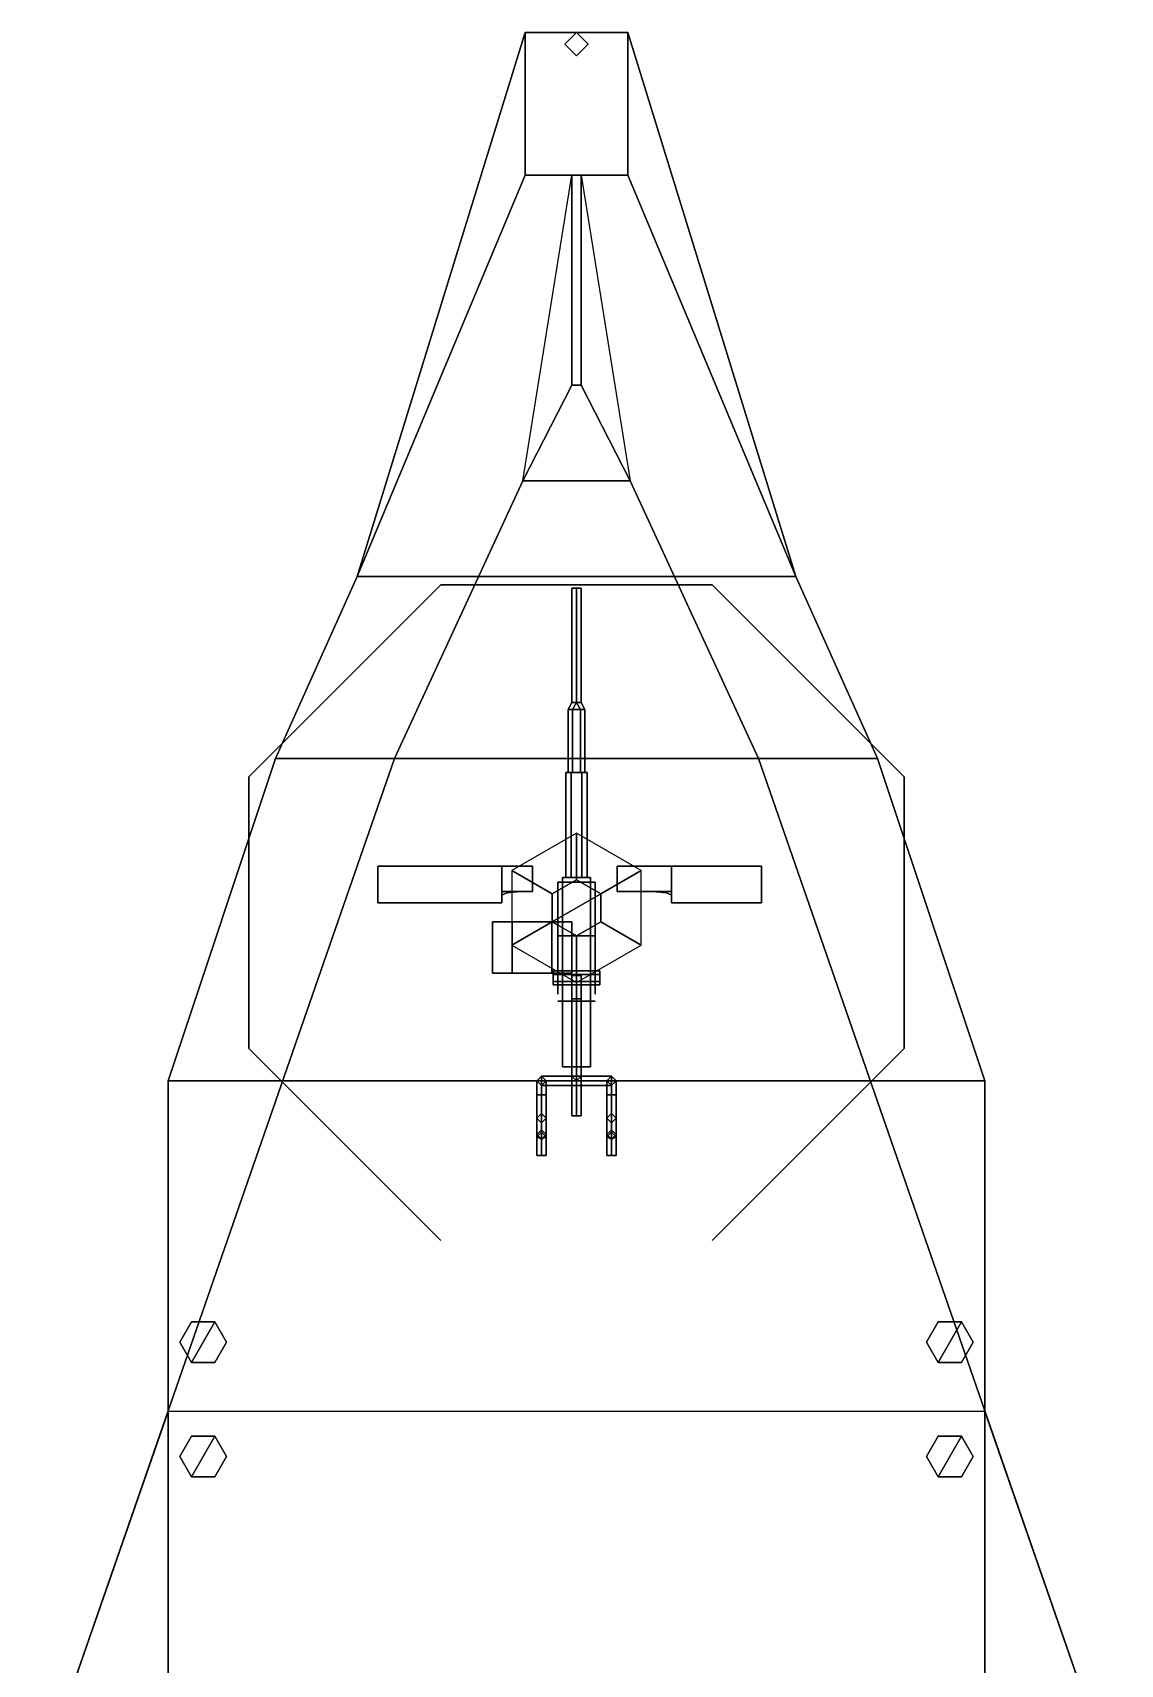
# Model space of a CAD drawing. Header units: millimetres. Extents: x -3.6 to 3.6, y -24.4 to 42.3.
# Drawn here: x -2.33 to 2.33, y 17.39 to 24.38 of the extents above; entities that cross this region are included whole.
import ezdxf

# ---------------------------------------------------------------- set-up
doc = ezdxf.new("R2010")
doc.units = ezdxf.units.MM
for name, color, linetype in [('gun', 1, 'Continuous'), ('railings', 6, 'Continuous'), ('sleeve', 5, 'Continuous'), ('turret', 2, 'Continuous')]:
    doc.layers.add(name, color=color, linetype=linetype)

msp = doc.modelspace()

# ---------------------------------------------------------------- linework, layer by layer
for points in [[(-0.22, 24.38, 4.03), (-0.94, 22.05, 4.03), (0.94, 22.05, 4.03), (0.22, 24.38, 4.03)], [(-0.22, 23.77, 1.68), (-0.94, 22.05, 1.68), (-0.94, 22.05, 4.03), (-0.22, 24.38, 4.03)], [(0.22, 23.77, 1.68), (-0.22, 23.77, 1.68), (-0.22, 24.38, 4.03), (0.22, 24.38, 4.03)], [(0, 24.38, 4.03), (-0.05, 24.33, 4.03), (-0.05, 24.33, 5.96), (0, 24.38, 5.96)], [(0, 24.38, 5.96), (-0.05, 24.33, 5.96), (0, 24.28, 5.96), (0.05, 24.33, 5.96)], [(-0.05, 24.33, 4.03), (0, 24.28, 4.03), (0, 24.28, 5.96), (-0.05, 24.33, 5.96)], [(0.05, 24.33, 4.03), (0, 24.38, 4.03), (0, 24.38, 5.96), (0.05, 24.33, 5.96)], [(0, 24.28, 4.03), (0.05, 24.33, 4.03), (0.05, 24.33, 5.96), (0, 24.28, 5.96)], [(0.22, 24.38, 4.03), (0.94, 22.05, 4.03), (0.94, 22.05, 1.68), (0.22, 23.77, 1.68)], [(0.94, 22.05, 1.68), (-0.94, 22.05, 1.68), (-0.22, 23.77, 1.68), (0.22, 23.77, 1.68)], [(-0.02, 22.87, -1.68), (-0.23, 22.46, -1.9), (-0.23, 22.46, 1.68), (-0.02, 23.77, 1.68)], [(0.02, 22.87, -1.68), (-0.02, 22.87, -1.68), (-0.02, 23.77, 1.68), (0.02, 23.77, 1.68)], [(0.02, 23.77, 1.68), (0.23, 22.46, 1.68), (0.23, 22.46, -1.9), (0.02, 22.87, -1.68)], [(0.23, 22.46, -1.9), (-0.23, 22.46, -1.9), (-0.02, 22.87, -1.68), (0.02, 22.87, -1.68)], [(0.78, 21.27, -1.9), (-0.78, 21.27, -1.9), (-0.23, 22.46, -1.9), (0.23, 22.46, -1.9)], [(-0.23, 22.46, -1.9), (-0.78, 21.27, -1.9), (-0.78, 21.27, 1.68), (-0.23, 22.46, 1.68)], [(0.23, 22.46, 1.68), (0.78, 21.27, 1.68), (0.78, 21.27, -1.9), (0.23, 22.46, -1.9)], [(1.29, 21.27, 1.68), (-1.29, 21.27, 1.68), (-0.94, 22.05, 1.68), (0.94, 22.05, 1.68)], [(-0.94, 22.05, 4.03), (-1.29, 21.27, 4.03), (1.29, 21.27, 4.03), (0.94, 22.05, 4.03)], [(-0.94, 22.05, 1.68), (-1.29, 21.27, 1.68), (-1.29, 21.27, 4.03), (-0.94, 22.05, 4.03)], [(0.94, 22.05, 4.03), (1.29, 21.27, 4.03), (1.29, 21.27, 1.68), (0.94, 22.05, 1.68)], [(-0.5817, 22.0143, 4.03), (-1.4043, 21.1917, 4.03), (-1.4043, 21.1917, 4.98), (-0.5817, 22.0143, 4.98)], [(-1.4043, 21.1917, 4.03), (-0.5817, 22.0143, 4.03), (-0.5817, 22.0143, 4.98), (-1.4043, 21.1917, 4.98)], [(0.5817, 22.0143, 4.03), (-0.5817, 22.0143, 4.03), (-0.5817, 22.0143, 4.98), (0.5817, 22.0143, 4.98)], [(-0.5817, 22.0143, 4.03), (0.5817, 22.0143, 4.03), (0.5817, 22.0143, 4.98), (-0.5817, 22.0143, 4.98)], [(1.4043, 21.1917, 4.03), (0.5817, 22.0143, 4.03), (0.5817, 22.0143, 4.98), (1.4043, 21.1917, 4.98)], [(0.5817, 22.0143, 4.03), (1.4043, 21.1917, 4.03), (1.4043, 21.1917, 4.98), (0.5817, 22.0143, 4.98)], [(2.33, 16.8, -1.9), (-2.33, 16.8, -1.9), (-0.78, 21.27, -1.9), (0.78, 21.27, -1.9)], [(-0.78, 21.27, -1.9), (-2.33, 16.8, -1.9), (-2.33, 16.8, 1.68), (-0.78, 21.27, 1.68)], [(1.75, 19.89, 1.68), (-1.75, 19.89, 1.68), (-1.29, 21.27, 1.68), (1.29, 21.27, 1.68)], [(-1.29, 21.27, 4.03), (-1.75, 19.89, 4.03), (1.75, 19.89, 4.03), (1.29, 21.27, 4.03)], [(-1.29, 21.27, 1.68), (-1.75, 19.89, 1.68), (-1.75, 19.89, 4.03), (-1.29, 21.27, 4.03)], [(0.78, 21.27, 1.68), (2.33, 16.8, 1.68), (2.33, 16.8, -1.9), (0.78, 21.27, -1.9)], [(1.29, 21.27, 4.03), (1.75, 19.89, 4.03), (1.75, 19.89, 1.68), (1.29, 21.27, 1.68)], [(-1.4043, 21.1917, 4.03), (-1.4043, 20.0283, 4.03), (-1.4043, 20.0283, 4.98), (-1.4043, 21.1917, 4.98)], [(-1.4043, 20.0283, 4.03), (-1.4043, 21.1917, 4.03), (-1.4043, 21.1917, 4.98), (-1.4043, 20.0283, 4.98)], [(1.4043, 20.0283, 4.03), (1.4043, 21.1917, 4.03), (1.4043, 21.1917, 4.98), (1.4043, 20.0283, 4.98)], [(1.4043, 21.1917, 4.03), (1.4043, 20.0283, 4.03), (1.4043, 20.0283, 4.98), (1.4043, 21.1917, 4.98)], [(-0.1039, 20.69, 5.27), (0, 20.75, 5.27), (0, 20.95, 4.03), (-0.2771, 20.79, 4.03)], [(0, 20.75, 5.27), (0.1039, 20.69, 5.27), (0.2771, 20.79, 4.03), (0, 20.95, 4.03)], [(-0.1039, 20.57, 5.27), (-0.1039, 20.69, 5.27), (-0.2771, 20.79, 4.03), (-0.2771, 20.47, 4.03)], [(0.1039, 20.69, 5.27), (0.1039, 20.57, 5.27), (0.2771, 20.47, 4.03), (0.2771, 20.79, 4.03)], [(0, 20.51, 5.27), (-0.1039, 20.57, 5.27), (-0.2771, 20.47, 4.03), (0, 20.31, 4.03)], [(0.1039, 20.57, 5.27), (0, 20.51, 5.27), (0, 20.31, 4.03), (0.2771, 20.47, 4.03)], [(-1.4043, 20.0283, 4.03), (-0.5817, 19.2057, 4.03), (-0.5817, 19.2057, 4.98), (-1.4043, 20.0283, 4.98)], [(-0.5817, 19.2057, 4.03), (-1.4043, 20.0283, 4.03), (-1.4043, 20.0283, 4.98), (-0.5817, 19.2057, 4.98)], [(0.5817, 19.2057, 4.03), (1.4043, 20.0283, 4.03), (1.4043, 20.0283, 4.98), (0.5817, 19.2057, 4.98)], [(1.4043, 20.0283, 4.03), (0.5817, 19.2057, 4.03), (0.5817, 19.2057, 4.98), (1.4043, 20.0283, 4.98)], [(-1.75, 19.89, 4.03), (-1.75, 16.8, 4.03), (1.75, 16.8, 4.03), (1.75, 19.89, 4.03)], [(-1.75, 19.89, 1.68), (-1.75, 16.8, 1.68), (-1.75, 16.8, 4.03), (-1.75, 19.89, 4.03)], [(1.75, 19.89, 4.03), (1.75, 16.8, 4.03), (1.75, 16.8, 1.68), (1.75, 19.89, 1.68)], [(-1.65, 18.8566, 4.03), (-1.7, 18.77, 4.03), (-1.7, 18.77, 4.46), (-1.65, 18.8566, 4.46)], [(-1.65, 18.8566, 4.46), (-1.7, 18.77, 4.46), (-1.65, 18.6834, 4.46), (-1.55, 18.8566, 4.46)], [(-1.55, 18.8566, 4.03), (-1.65, 18.8566, 4.03), (-1.65, 18.8566, 4.46), (-1.55, 18.8566, 4.46)], [(-1.55, 18.8566, 4.46), (-1.65, 18.6834, 4.46), (-1.55, 18.6834, 4.46), (-1.5, 18.77, 4.46)], [(-1.5, 18.77, 4.03), (-1.55, 18.8566, 4.03), (-1.55, 18.8566, 4.46), (-1.5, 18.77, 4.46)], [(1.55, 18.8566, 4.46), (1.5, 18.77, 4.46), (1.55, 18.6834, 4.46), (1.65, 18.8566, 4.46)], [(1.55, 18.8566, 4.03), (1.5, 18.77, 4.03), (1.5, 18.77, 4.46), (1.55, 18.8566, 4.46)], [(1.65, 18.8566, 4.46), (1.55, 18.6834, 4.46), (1.65, 18.6834, 4.46), (1.7, 18.77, 4.46)], [(1.65, 18.8566, 4.03), (1.55, 18.8566, 4.03), (1.55, 18.8566, 4.46), (1.65, 18.8566, 4.46)], [(1.7, 18.77, 4.03), (1.65, 18.8566, 4.03), (1.65, 18.8566, 4.46), (1.7, 18.77, 4.46)], [(-1.7, 18.77, 4.03), (-1.65, 18.6834, 4.03), (-1.65, 18.6834, 4.46), (-1.7, 18.77, 4.46)], [(-1.55, 18.6834, 4.03), (-1.5, 18.77, 4.03), (-1.5, 18.77, 4.46), (-1.55, 18.6834, 4.46)], [(1.5, 18.77, 4.03), (1.55, 18.6834, 4.03), (1.55, 18.6834, 4.46), (1.5, 18.77, 4.46)], [(1.65, 18.6834, 4.03), (1.7, 18.77, 4.03), (1.7, 18.77, 4.46), (1.65, 18.6834, 4.46)], [(-1.65, 18.6834, 4.03), (-1.55, 18.6834, 4.03), (-1.55, 18.6834, 4.46), (-1.65, 18.6834, 4.46)], [(1.55, 18.6834, 4.03), (1.65, 18.6834, 4.03), (1.65, 18.6834, 4.46), (1.55, 18.6834, 4.46)], [(-1.75, 18.4726, 1.68), (-2.33, 16.8, 1.68), (2.33, 16.8, 1.68), (1.75, 18.4726, 1.68)], [(-1.65, 18.3666, 4.46), (-1.7, 18.28, 4.46), (-1.65, 18.1934, 4.46), (-1.55, 18.3666, 4.46)], [(-1.65, 18.3666, 4.03), (-1.7, 18.28, 4.03), (-1.7, 18.28, 4.46), (-1.65, 18.3666, 4.46)], [(-1.55, 18.3666, 4.46), (-1.65, 18.1934, 4.46), (-1.55, 18.1934, 4.46), (-1.5, 18.28, 4.46)], [(-1.55, 18.3666, 4.03), (-1.65, 18.3666, 4.03), (-1.65, 18.3666, 4.46), (-1.55, 18.3666, 4.46)], [(-1.5, 18.28, 4.03), (-1.55, 18.3666, 4.03), (-1.55, 18.3666, 4.46), (-1.5, 18.28, 4.46)], [(1.55, 18.3666, 4.03), (1.5, 18.28, 4.03), (1.5, 18.28, 4.46), (1.55, 18.3666, 4.46)], [(1.55, 18.3666, 4.46), (1.5, 18.28, 4.46), (1.55, 18.1934, 4.46), (1.65, 18.3666, 4.46)], [(1.65, 18.3666, 4.03), (1.55, 18.3666, 4.03), (1.55, 18.3666, 4.46), (1.65, 18.3666, 4.46)], [(1.65, 18.3666, 4.46), (1.55, 18.1934, 4.46), (1.65, 18.1934, 4.46), (1.7, 18.28, 4.46)], [(1.7, 18.28, 4.03), (1.65, 18.3666, 4.03), (1.65, 18.3666, 4.46), (1.7, 18.28, 4.46)], [(-1.7, 18.28, 4.03), (-1.65, 18.1934, 4.03), (-1.65, 18.1934, 4.46), (-1.7, 18.28, 4.46)], [(-1.55, 18.1934, 4.03), (-1.5, 18.28, 4.03), (-1.5, 18.28, 4.46), (-1.55, 18.1934, 4.46)], [(1.5, 18.28, 4.03), (1.55, 18.1934, 4.03), (1.55, 18.1934, 4.46), (1.5, 18.28, 4.46)], [(1.65, 18.1934, 4.03), (1.7, 18.28, 4.03), (1.7, 18.28, 4.46), (1.65, 18.1934, 4.46)], [(-1.65, 18.1934, 4.03), (-1.55, 18.1934, 4.03), (-1.55, 18.1934, 4.46), (-1.65, 18.1934, 4.46)], [(1.55, 18.1934, 4.03), (1.65, 18.1934, 4.03), (1.65, 18.1934, 4.46), (1.55, 18.1934, 4.46)]]:
    msp.add_3dface(points)
at = {"layer": 'gun'}
for points in [[(0.02, 22, 5.5), (0, 22, 5.48), (-0.02, 22, 5.5), (0, 22, 5.52)], [(-0.02, 22, 5.5), (0, 22, 5.48), (0, 21.51, 5.48), (-0.02, 21.51, 5.5)], [(0, 22, 5.52), (-0.02, 22, 5.5), (-0.02, 21.51, 5.5), (0, 21.51, 5.52)], [(0, 22, 5.48), (0.02, 22, 5.5), (0.02, 21.51, 5.5), (0, 21.51, 5.48)], [(0.02, 22, 5.5), (0, 22, 5.52), (0, 21.51, 5.52), (0.02, 21.51, 5.5)]]:
    msp.add_3dface(points, dxfattribs=at)
at = {"layer": 'railings'}
for points in [[(-1.75, 19.85, 5.03), (-1.75, 19.85, 5.08), (-1.75, 16.8, 5.08), (-1.75, 16.8, 5.03)], [(-1.75, 16.8, 5.03), (-1.75, 16.8, 5.08), (-1.75, 19.85, 5.08), (-1.75, 19.85, 5.03)], [(-1.75, 19.85, 4.03), (-1.75, 19.8, 4.03), (-1.75, 19.8, 5.03), (-1.75, 19.85, 5.03)], [(-1.75, 19.85, 5.03), (-1.75, 19.8, 5.03), (-1.75, 19.8, 4.03), (-1.75, 19.85, 4.03)], [(1.75, 19.85, 5.03), (1.75, 19.8, 5.03), (1.75, 19.8, 4.03), (1.75, 19.85, 4.03)], [(1.75, 19.85, 4.03), (1.75, 19.8, 4.03), (1.75, 19.8, 5.03), (1.75, 19.85, 5.03)], [(1.75, 19.85, 5.03), (1.75, 19.85, 5.08), (1.75, 16.8, 5.08), (1.75, 16.8, 5.03)], [(1.75, 16.8, 5.03), (1.75, 16.8, 5.08), (1.75, 19.85, 5.08), (1.75, 19.85, 5.03)], [(-1.75, 18.85, 5.03), (-1.75, 18.8, 5.03), (-1.75, 18.8, 4.03), (-1.75, 18.85, 4.03)], [(-1.75, 18.85, 4.03), (-1.75, 18.8, 4.03), (-1.75, 18.8, 5.03), (-1.75, 18.85, 5.03)], [(1.75, 18.85, 4.03), (1.75, 18.8, 4.03), (1.75, 18.8, 5.03), (1.75, 18.85, 5.03)], [(1.75, 18.85, 5.03), (1.75, 18.8, 5.03), (1.75, 18.8, 4.03), (1.75, 18.85, 4.03)], [(-1.75, 17.85, 4.03), (-1.75, 17.8, 4.03), (-1.75, 17.8, 5.03), (-1.75, 17.85, 5.03)], [(-1.75, 17.85, 5.03), (-1.75, 17.8, 5.03), (-1.75, 17.8, 4.03), (-1.75, 17.85, 4.03)], [(1.75, 17.85, 5.03), (1.75, 17.8, 5.03), (1.75, 17.8, 4.03), (1.75, 17.85, 4.03)], [(1.75, 17.85, 4.03), (1.75, 17.8, 4.03), (1.75, 17.8, 5.03), (1.75, 17.85, 5.03)]]:
    msp.add_3dface(points, dxfattribs=at)
at = {"layer": 'sleeve'}
for points in [[(-0.02, 21.51, 5.5), (0, 21.51, 5.48), (-0.0175, 21.48, 5.4697), (-0.035, 21.48, 5.5)], [(0, 21.51, 5.52), (-0.02, 21.51, 5.5), (-0.035, 21.48, 5.5), (-0.0175, 21.48, 5.5303)], [(-0.035, 21.48, 5.5), (-0.0175, 21.48, 5.4697), (-0.0175, 21.21, 5.4697), (-0.035, 21.21, 5.5)], [(-0.0175, 21.48, 5.5303), (-0.035, 21.48, 5.5), (-0.035, 21.21, 5.5), (-0.0175, 21.21, 5.5303)], [(0, 21.51, 5.48), (0, 21.51, 5.48), (0.0175, 21.48, 5.4697), (-0.0175, 21.48, 5.4697)], [(0, 21.51, 5.52), (0, 21.51, 5.52), (-0.0175, 21.48, 5.5303), (0.0175, 21.48, 5.5303)], [(-0.0175, 21.48, 5.4697), (0.0175, 21.48, 5.4697), (0.0175, 21.21, 5.4697), (-0.0175, 21.21, 5.4697)], [(0.0175, 21.48, 5.5303), (-0.0175, 21.48, 5.5303), (-0.0175, 21.21, 5.5303), (0.0175, 21.21, 5.5303)], [(0, 21.51, 5.48), (0.02, 21.51, 5.5), (0.035, 21.48, 5.5), (0.0175, 21.48, 5.4697)], [(0.02, 21.51, 5.5), (0, 21.51, 5.52), (0.0175, 21.48, 5.5303), (0.035, 21.48, 5.5)], [(0.0175, 21.48, 5.4697), (0.035, 21.48, 5.5), (0.035, 21.21, 5.5), (0.0175, 21.21, 5.4697)], [(0.035, 21.48, 5.5), (0.0175, 21.48, 5.5303), (0.0175, 21.21, 5.5303), (0.035, 21.21, 5.5)], [(0.0225, 21.21, 5.461), (-0.0225, 21.21, 5.461), (-0.045, 21.21, 5.5), (0.045, 21.21, 5.5)], [(0.045, 21.21, 5.5), (-0.045, 21.21, 5.5), (-0.0225, 21.21, 5.539), (0.0225, 21.21, 5.539)], [(-0.045, 21.21, 5.5), (-0.0225, 21.21, 5.461), (-0.0225, 20.76, 5.461), (-0.045, 20.76, 5.5)], [(-0.0225, 21.21, 5.539), (-0.045, 21.21, 5.5), (-0.045, 20.76, 5.5), (-0.0225, 20.76, 5.539)], [(-0.0225, 21.21, 5.461), (0.0225, 21.21, 5.461), (0.0225, 20.76, 5.461), (-0.0225, 20.76, 5.461)], [(0.0225, 21.21, 5.539), (-0.0225, 21.21, 5.539), (-0.0225, 20.76, 5.539), (0.0225, 20.76, 5.539)], [(0.0225, 21.21, 5.461), (0.045, 21.21, 5.5), (0.045, 20.76, 5.5), (0.0225, 20.76, 5.461)], [(0.045, 21.21, 5.5), (0.0225, 21.21, 5.539), (0.0225, 20.76, 5.539), (0.045, 20.76, 5.5)], [(-0.06, 20.76, 5.57), (-0.06, 20.76, 5.45), (-0.06, 19.95, 5.45), (-0.06, 19.95, 5.57)], [(-0.06, 20.76, 5.45), (0.06, 20.76, 5.45), (0.06, 19.95, 5.45), (-0.06, 19.95, 5.45)], [(-0.06, 19.95, 5.57), (0.06, 19.95, 5.57), (0.06, 20.76, 5.57), (-0.06, 20.76, 5.57)], [(0.06, 20.76, 5.57), (0.06, 20.76, 5.45), (-0.06, 20.76, 5.45), (-0.06, 20.76, 5.57)], [(0.06, 19.95, 5.57), (0.06, 19.95, 5.45), (0.06, 20.76, 5.45), (0.06, 20.76, 5.57)], [(-0.105, 20.57, 5.4828), (-0.275, 20.57, 5.4828), (-0.36, 20.57, 5.63), (-0.02, 20.57, 5.63)], [(-0.36, 20.57, 5.63), (-0.275, 20.57, 5.4828), (-0.275, 20.35, 5.4828), (-0.36, 20.35, 5.63)], [(-0.02, 20.57, 5.63), (-0.36, 20.57, 5.63), (-0.275, 20.57, 5.7772), (-0.105, 20.57, 5.7772)], [(-0.275, 20.57, 5.7772), (-0.36, 20.57, 5.63), (-0.36, 20.35, 5.63), (-0.275, 20.35, 5.7772)], [(-0.105, 20.57, 5.7772), (-0.275, 20.57, 5.7772), (-0.275, 20.35, 5.7772), (-0.105, 20.35, 5.7772)], [(-0.275, 20.57, 5.4828), (-0.105, 20.57, 5.4828), (-0.105, 20.35, 5.4828), (-0.275, 20.35, 5.4828)], [(-0.105, 20.57, 5.4828), (-0.02, 20.57, 5.63), (-0.02, 20.35, 5.63), (-0.105, 20.35, 5.4828)], [(-0.02, 20.57, 5.63), (-0.105, 20.57, 5.7772), (-0.105, 20.35, 5.7772), (-0.02, 20.35, 5.63)], [(-0.275, 20.35, 5.4828), (-0.105, 20.35, 5.4828), (-0.02, 20.35, 5.63), (-0.36, 20.35, 5.63)], [(-0.36, 20.35, 5.63), (-0.02, 20.35, 5.63), (-0.105, 20.35, 5.7772), (-0.275, 20.35, 5.7772)], [(-0.1, 20.3, 5.49), (-0.1, 20.36, 5.49), (-0.1, 20.345, 5.464), (-0.1, 20.315, 5.464)], [(-0.1, 20.315, 5.516), (-0.1, 20.345, 5.516), (-0.1, 20.36, 5.49), (-0.1, 20.3, 5.49)], [(0.1, 20.36, 5.49), (0.1, 20.345, 5.464), (-0.1, 20.345, 5.464), (-0.1, 20.36, 5.49)], [(0.1, 20.345, 5.516), (0.1, 20.36, 5.49), (-0.1, 20.36, 5.49), (-0.1, 20.345, 5.516)], [(0.1, 20.345, 5.464), (0.1, 20.315, 5.464), (-0.1, 20.315, 5.464), (-0.1, 20.345, 5.464)], [(0.1, 20.315, 5.516), (0.1, 20.345, 5.516), (-0.1, 20.345, 5.516), (-0.1, 20.315, 5.516)], [(0.1, 20.315, 5.464), (0.1, 20.345, 5.464), (0.1, 20.36, 5.49), (0.1, 20.3, 5.49)], [(0.1, 20.3, 5.49), (0.1, 20.36, 5.49), (0.1, 20.345, 5.516), (0.1, 20.315, 5.516)], [(0.1, 20.315, 5.464), (0.1, 20.3, 5.49), (-0.1, 20.3, 5.49), (-0.1, 20.315, 5.464)], [(0.1, 20.3, 5.49), (0.1, 20.315, 5.516), (-0.1, 20.315, 5.516), (-0.1, 20.3, 5.49)], [(-0.02, 20.34, 5.43), (0, 20.34, 5.41), (0, 19.89, 5.41), (-0.02, 19.91, 5.43)], [(0, 20.34, 5.45), (-0.02, 20.34, 5.43), (-0.02, 19.91, 5.43), (0, 19.89, 5.45)], [(0, 20.34, 5.41), (0.02, 20.34, 5.43), (0.02, 19.91, 5.43), (0, 19.89, 5.41)], [(0.02, 20.34, 5.43), (0, 20.34, 5.45), (0, 19.89, 5.45), (0.02, 19.91, 5.43)], [(-0.04, 20.23, 5.8507), (-0.08, 20.23, 5.92), (0.08, 20.23, 5.92), (0.04, 20.23, 5.8507)], [(0.04, 20.23, 5.8507), (0.08, 20.23, 5.92), (-0.08, 20.23, 5.92), (-0.04, 20.23, 5.8507)], [(0.08, 20.23, 5.92), (0.04, 20.23, 5.9893), (-0.04, 20.23, 5.9893), (-0.08, 20.23, 5.92)], [(-0.08, 20.23, 5.92), (-0.04, 20.23, 5.9893), (0.04, 20.23, 5.9893), (0.08, 20.23, 5.92)], [(0, 20.24, 5.84), (-0.02, 20.24, 5.82), (-0.02, 19.74, 5.82), (0, 19.74, 5.84)], [(-0.02, 20.24, 5.82), (0, 20.24, 5.8), (0, 19.74, 5.8), (-0.02, 19.74, 5.82)], [(0.02, 20.24, 5.82), (0, 20.24, 5.8), (-0.02, 20.24, 5.82), (0, 20.24, 5.84)], [(0.02, 20.24, 5.82), (0, 20.24, 5.84), (0, 19.74, 5.84), (0.02, 19.74, 5.82)], [(0, 20.24, 5.8), (0.02, 20.24, 5.82), (0.02, 19.74, 5.82), (0, 19.74, 5.8)], [(0, 20.14, 5.57), (0, 19.99, 5.81), (0, 20.09, 5.81), (0, 20.23, 5.57)], [(0, 20.23, 5.57), (0, 20.09, 5.81), (0, 19.99, 5.81), (0, 20.14, 5.57)], [(-0.06, 19.95, 5.45), (0.06, 19.95, 5.45), (0.06, 19.95, 5.57), (-0.06, 19.95, 5.57)], [(-0.15, 19.91, 5.63), (-0.17, 19.89, 5.61), (-0.17, 19.83, 5.67), (-0.15, 19.83, 5.69)], [(-0.15, 19.91, 5.43), (-0.17, 19.89, 5.41), (-0.17, 19.89, 5.61), (-0.15, 19.91, 5.63)], [(-0.17, 19.89, 5.61), (-0.15, 19.87, 5.59), (-0.15, 19.83, 5.65), (-0.17, 19.83, 5.67)], [(-0.17, 19.89, 5.41), (-0.15, 19.87, 5.43), (-0.15, 19.87, 5.59), (-0.17, 19.89, 5.61)], [(-0.13, 19.89, 5.61), (-0.15, 19.91, 5.63), (-0.15, 19.83, 5.69), (-0.13, 19.83, 5.67)], [(-0.13, 19.89, 5.41), (-0.15, 19.91, 5.43), (-0.15, 19.91, 5.63), (-0.13, 19.89, 5.61)], [(-0.13, 19.89, 5.41), (-0.15, 19.91, 5.43), (0.15, 19.91, 5.43), (0.13, 19.89, 5.41)], [(-0.15, 19.91, 5.43), (-0.13, 19.89, 5.45), (0.13, 19.89, 5.45), (0.15, 19.91, 5.43)], [(-0.15, 19.87, 5.59), (-0.13, 19.89, 5.61), (-0.13, 19.83, 5.67), (-0.15, 19.83, 5.65)], [(-0.15, 19.87, 5.43), (-0.13, 19.89, 5.41), (0.13, 19.89, 5.41), (0.15, 19.87, 5.43)], [(-0.13, 19.89, 5.45), (-0.15, 19.87, 5.43), (0.15, 19.87, 5.43), (0.13, 19.89, 5.45)], [(-0.15, 19.87, 5.43), (-0.13, 19.89, 5.41), (-0.13, 19.89, 5.61), (-0.15, 19.87, 5.59)], [(0.15, 19.91, 5.63), (0.13, 19.89, 5.61), (0.13, 19.83, 5.67), (0.15, 19.83, 5.69)], [(0.15, 19.91, 5.43), (0.13, 19.89, 5.41), (0.13, 19.89, 5.61), (0.15, 19.91, 5.63)], [(0.13, 19.89, 5.61), (0.15, 19.87, 5.59), (0.15, 19.83, 5.65), (0.13, 19.83, 5.67)], [(0.13, 19.89, 5.41), (0.15, 19.87, 5.43), (0.15, 19.87, 5.59), (0.13, 19.89, 5.61)], [(0.17, 19.89, 5.61), (0.15, 19.91, 5.63), (0.15, 19.83, 5.69), (0.17, 19.83, 5.67)], [(0.17, 19.89, 5.41), (0.15, 19.91, 5.43), (0.15, 19.91, 5.63), (0.17, 19.89, 5.61)], [(0.15, 19.87, 5.59), (0.17, 19.89, 5.61), (0.17, 19.83, 5.67), (0.15, 19.83, 5.65)], [(0.15, 19.87, 5.43), (0.17, 19.89, 5.41), (0.17, 19.89, 5.61), (0.15, 19.87, 5.59)], [(-0.17, 19.83, 5.67), (-0.15, 19.83, 5.65), (-0.15, 19.75, 5.65), (-0.17, 19.73, 5.67)], [(-0.15, 19.83, 5.69), (-0.17, 19.83, 5.67), (-0.17, 19.73, 5.67), (-0.15, 19.75, 5.69)], [(-0.15, 19.83, 5.65), (-0.13, 19.83, 5.67), (-0.13, 19.73, 5.67), (-0.15, 19.75, 5.65)], [(-0.13, 19.83, 5.67), (-0.15, 19.83, 5.69), (-0.15, 19.75, 5.69), (-0.13, 19.73, 5.67)], [(0.13, 19.83, 5.67), (0.15, 19.83, 5.65), (0.15, 19.75, 5.65), (0.13, 19.73, 5.67)], [(0.15, 19.83, 5.69), (0.13, 19.83, 5.67), (0.13, 19.73, 5.67), (0.15, 19.75, 5.69)], [(0.15, 19.83, 5.65), (0.17, 19.83, 5.67), (0.17, 19.73, 5.67), (0.15, 19.75, 5.65)], [(0.17, 19.83, 5.67), (0.15, 19.83, 5.69), (0.15, 19.75, 5.69), (0.17, 19.73, 5.67)], [(-0.15, 19.67, 5.53), (-0.17, 19.65, 5.56), (-0.17, 19.73, 5.61), (-0.15, 19.75, 5.59)], [(-0.15, 19.75, 5.59), (-0.17, 19.73, 5.61), (-0.17, 19.73, 5.72), (-0.15, 19.75, 5.74)], [(-0.15, 19.75, 5.74), (-0.17, 19.73, 5.72), (-0.17, 19.66, 5.77), (-0.15, 19.68, 5.79)], [(-0.17, 19.65, 5.56), (-0.15, 19.64, 5.58), (-0.15, 19.71, 5.63), (-0.17, 19.73, 5.61)], [(-0.17, 19.73, 5.61), (-0.15, 19.71, 5.63), (-0.15, 19.71, 5.7), (-0.17, 19.73, 5.72)], [(-0.17, 19.73, 5.72), (-0.15, 19.71, 5.7), (-0.15, 19.64, 5.75), (-0.17, 19.66, 5.77)], [(-0.13, 19.65, 5.56), (-0.15, 19.67, 5.53), (-0.15, 19.75, 5.59), (-0.13, 19.73, 5.61)], [(-0.13, 19.73, 5.61), (-0.15, 19.75, 5.59), (-0.15, 19.75, 5.74), (-0.13, 19.73, 5.72)], [(-0.13, 19.73, 5.72), (-0.15, 19.75, 5.74), (-0.15, 19.68, 5.79), (-0.13, 19.66, 5.77)], [(-0.15, 19.64, 5.58), (-0.13, 19.65, 5.56), (-0.13, 19.73, 5.61), (-0.15, 19.71, 5.63)], [(-0.15, 19.71, 5.63), (-0.13, 19.73, 5.61), (-0.13, 19.73, 5.72), (-0.15, 19.71, 5.7)], [(-0.15, 19.71, 5.7), (-0.13, 19.73, 5.72), (-0.13, 19.66, 5.77), (-0.15, 19.64, 5.75)], [(0, 19.74, 5.84), (-0.02, 19.74, 5.82), (0, 19.74, 5.8), (0.02, 19.74, 5.82)], [(0.15, 19.67, 5.53), (0.13, 19.65, 5.56), (0.13, 19.73, 5.61), (0.15, 19.75, 5.59)], [(0.15, 19.75, 5.59), (0.13, 19.73, 5.61), (0.13, 19.73, 5.72), (0.15, 19.75, 5.74)], [(0.15, 19.75, 5.74), (0.13, 19.73, 5.72), (0.13, 19.66, 5.77), (0.15, 19.68, 5.79)], [(0.13, 19.65, 5.56), (0.15, 19.64, 5.58), (0.15, 19.71, 5.63), (0.13, 19.73, 5.61)], [(0.13, 19.73, 5.61), (0.15, 19.71, 5.63), (0.15, 19.71, 5.7), (0.13, 19.73, 5.72)], [(0.13, 19.73, 5.72), (0.15, 19.71, 5.7), (0.15, 19.64, 5.75), (0.13, 19.66, 5.77)], [(0.17, 19.65, 5.56), (0.15, 19.67, 5.53), (0.15, 19.75, 5.59), (0.17, 19.73, 5.61)], [(0.17, 19.73, 5.61), (0.15, 19.75, 5.59), (0.15, 19.75, 5.74), (0.17, 19.73, 5.72)], [(0.17, 19.73, 5.72), (0.15, 19.75, 5.74), (0.15, 19.68, 5.79), (0.17, 19.66, 5.77)], [(0.15, 19.64, 5.58), (0.17, 19.65, 5.56), (0.17, 19.73, 5.61), (0.15, 19.71, 5.63)], [(0.15, 19.71, 5.63), (0.17, 19.73, 5.61), (0.17, 19.73, 5.72), (0.15, 19.71, 5.7)], [(0.15, 19.71, 5.7), (0.17, 19.73, 5.72), (0.17, 19.66, 5.77), (0.15, 19.64, 5.75)], [(-0.17, 19.57, 5.77), (-0.15, 19.57, 5.79), (-0.15, 19.68, 5.79), (-0.17, 19.66, 5.77)], [(-0.15, 19.67, 5.53), (-0.13, 19.65, 5.56), (-0.15, 19.64, 5.58), (-0.17, 19.65, 5.56)], [(-0.15, 19.57, 5.75), (-0.17, 19.57, 5.77), (-0.17, 19.66, 5.77), (-0.15, 19.64, 5.75)], [(-0.15, 19.57, 5.79), (-0.13, 19.57, 5.77), (-0.13, 19.66, 5.77), (-0.15, 19.68, 5.79)], [(-0.13, 19.57, 5.77), (-0.15, 19.57, 5.75), (-0.15, 19.64, 5.75), (-0.13, 19.66, 5.77)], [(0.13, 19.57, 5.77), (0.15, 19.57, 5.79), (0.15, 19.68, 5.79), (0.13, 19.66, 5.77)], [(0.15, 19.67, 5.53), (0.17, 19.65, 5.56), (0.15, 19.64, 5.58), (0.13, 19.65, 5.56)], [(0.15, 19.57, 5.75), (0.13, 19.57, 5.77), (0.13, 19.66, 5.77), (0.15, 19.64, 5.75)], [(0.15, 19.57, 5.79), (0.17, 19.57, 5.77), (0.17, 19.66, 5.77), (0.15, 19.68, 5.79)], [(0.17, 19.57, 5.77), (0.15, 19.57, 5.75), (0.15, 19.64, 5.75), (0.17, 19.66, 5.77)], [(-0.15, 19.57, 5.75), (-0.13, 19.57, 5.77), (-0.15, 19.57, 5.79), (-0.17, 19.57, 5.77)], [(0.15, 19.57, 5.75), (0.17, 19.57, 5.77), (0.15, 19.57, 5.79), (0.13, 19.57, 5.77)]]:
    msp.add_3dface(points, dxfattribs=at)
at = {"layer": 'turret'}
for points in [[(-0.32, 20.8086, 5.1576), (-0.32, 20.652, 6.0456), (-0.8508, 20.652, 6.0456), (-0.8508, 20.8086, 5.1576)], [(-0.8508, 20.8086, 5.1576), (-0.8508, 20.652, 6.0456), (-0.32, 20.652, 6.0456), (-0.32, 20.8086, 5.1576)], [(-0.1891, 20.8086, 5.1576), (-0.1891, 20.7, 5.7735), (-0.32, 20.7, 5.7735), (-0.32, 20.8086, 5.1576)], [(-0.32, 20.8086, 5.1576), (-0.32, 20.7, 5.7735), (-0.1891, 20.7, 5.7735), (-0.1891, 20.8086, 5.1576)], [(0.1745, 20.8086, 5.1576), (0.1745, 20.7, 5.7735), (0.4072, 20.7, 5.7735), (0.4072, 20.8086, 5.1576)], [(0.4072, 20.8086, 5.1576), (0.4072, 20.7, 5.7735), (0.1745, 20.7, 5.7735), (0.1745, 20.8086, 5.1576)], [(0.4072, 20.8086, 5.1576), (0.4072, 20.652, 6.0456), (0.7926, 20.652, 6.0456), (0.7926, 20.8086, 5.1576)], [(0.7926, 20.8086, 5.1576), (0.7926, 20.652, 6.0456), (0.4072, 20.652, 6.0456), (0.4072, 20.8086, 5.1576)], [(-0.24, 20.7, 5.7735), (-0.2982, 20.6949, 5.8021), (-0.32, 20.6848, 5.8594), (-0.32, 20.7, 5.7735)], [(-0.32, 20.7, 5.7735), (-0.32, 20.6848, 5.8594), (-0.2982, 20.6949, 5.8021), (-0.24, 20.7, 5.7735)], [(0, 20.75, 5.37), (-0.1039, 20.69, 5.37), (-0.1039, 20.57, 5.37), (0.1039, 20.69, 5.37)], [(0, 20.75, 5.27), (-0.1039, 20.69, 5.27), (-0.1039, 20.69, 5.37), (0, 20.75, 5.37)], [(0.08, 20.51, 5.37), (0.08, 20.74, 5.37), (-0.08, 20.74, 5.37), (-0.08, 20.51, 5.37)], [(-0.08, 20.51, 5.37), (-0.08, 20.74, 5.37), (0.08, 20.74, 5.37), (0.08, 20.51, 5.37)], [(-0.08, 20.5, 5.39), (-0.08, 20.69, 5.46), (-0.08, 20.74, 5.37), (-0.08, 20.51, 5.37)], [(-0.08, 20.51, 5.37), (-0.08, 20.74, 5.37), (-0.08, 20.69, 5.46), (-0.08, 20.5, 5.39)], [(0.1039, 20.69, 5.27), (0, 20.75, 5.27), (0, 20.75, 5.37), (0.1039, 20.69, 5.37)], [(0.08, 20.51, 5.37), (0.08, 20.74, 5.37), (0.08, 20.69, 5.46), (0.08, 20.5, 5.39)], [(0.08, 20.5, 5.39), (0.08, 20.69, 5.46), (0.08, 20.74, 5.37), (0.08, 20.51, 5.37)], [(0.4072, 20.7, 5.7735), (0.4072, 20.6848, 5.8594), (0.3854, 20.6949, 5.8021), (0.3272, 20.7, 5.7735)], [(0.3272, 20.7, 5.7735), (0.3854, 20.6949, 5.8021), (0.4072, 20.6848, 5.8594), (0.4072, 20.7, 5.7735)], [(-0.1039, 20.69, 5.27), (-0.1039, 20.57, 5.27), (-0.1039, 20.57, 5.37), (-0.1039, 20.69, 5.37)], [(0.1039, 20.69, 5.37), (-0.1039, 20.57, 5.37), (0, 20.51, 5.37), (0.1039, 20.57, 5.37)], [(-0.08, 20.5, 5.39), (-0.08, 20.69, 5.46), (-0.08, 20.4, 5.51), (-0.08, 20.38, 5.45)], [(-0.08, 20.38, 5.45), (-0.08, 20.4, 5.51), (-0.08, 20.69, 5.46), (-0.08, 20.5, 5.39)], [(0.08, 20.5, 5.39), (0.08, 20.69, 5.46), (0.08, 20.4, 5.51), (0.08, 20.38, 5.45)], [(0.08, 20.38, 5.45), (0.08, 20.4, 5.51), (0.08, 20.69, 5.46), (0.08, 20.5, 5.39)], [(0.1039, 20.57, 5.27), (0.1039, 20.69, 5.27), (0.1039, 20.69, 5.37), (0.1039, 20.57, 5.37)], [(-0.1039, 20.57, 5.27), (0, 20.51, 5.27), (0, 20.51, 5.37), (-0.1039, 20.57, 5.37)], [(0, 20.51, 5.27), (0.1039, 20.57, 5.27), (0.1039, 20.57, 5.37), (0, 20.51, 5.37)], [(-0.08, 20.31, 5.43), (-0.08, 20.33, 5.56), (-0.08, 20.4, 5.51), (-0.08, 20.38, 5.45)], [(-0.08, 20.38, 5.45), (-0.08, 20.4, 5.51), (-0.08, 20.33, 5.56), (-0.08, 20.31, 5.43)], [(0.08, 20.38, 5.45), (0.08, 20.4, 5.51), (0.08, 20.33, 5.56), (0.08, 20.31, 5.43)], [(0.08, 20.31, 5.43), (0.08, 20.33, 5.56), (0.08, 20.4, 5.51), (0.08, 20.38, 5.45)], [(-0.08, 20.26, 5.47), (-0.08, 20.26, 5.52), (-0.08, 20.33, 5.56), (-0.08, 20.31, 5.43)], [(-0.08, 20.31, 5.43), (-0.08, 20.33, 5.56), (-0.08, 20.26, 5.52), (-0.08, 20.26, 5.47)], [(0.08, 20.26, 5.47), (0.08, 20.26, 5.52), (0.08, 20.33, 5.56), (0.08, 20.31, 5.43)], [(0.08, 20.31, 5.43), (0.08, 20.33, 5.56), (0.08, 20.26, 5.52), (0.08, 20.26, 5.47)]]:
    msp.add_3dface(points, dxfattribs=at)

doc.saveas('drawing.dxf')
